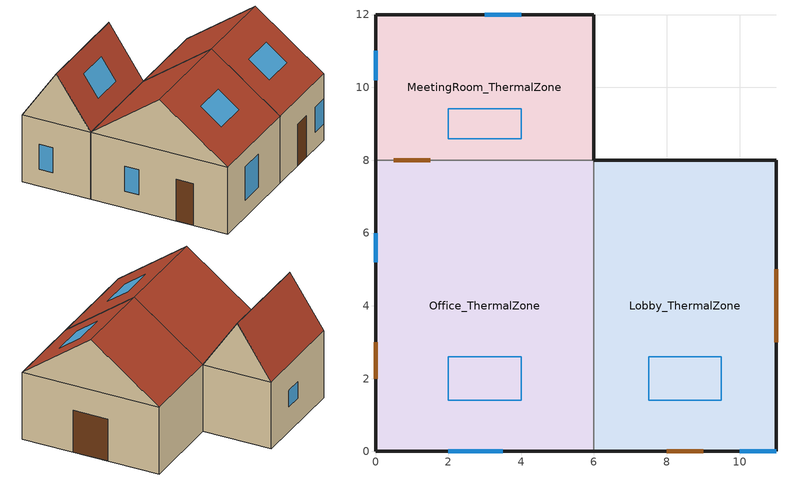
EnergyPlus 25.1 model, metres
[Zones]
Lobby_ThermalZone
 floor ground (Const_Composite_2x4_Wood_Stud_R11__3_Composite_2x4_Wood_Stud_R11__2_Composite_2x4_Wood_Stud_R11__1): 6,8 11,8 11,0 6,0 z0
 wall outside (Const_Composite_2x4_Wood_Stud_R11__3_Composite_2x4_Wood_Stud_R11__2_Composite_2x4_Wood_Stud_R11__1): 11,0,4 11,8,4 11,4,7
 wall outside (Const_M01_100mm_brick_I02_50mm_insulation_board_F04_Wall_air_space_resistance_G01a_19mm_gypsum_board): 11,0 11,8 6,8 z0:4
 wall outside (Const_M01_100mm_brick_I02_50mm_insulation_board): 6,0 11,0 z0:4
 wall to Office_ThermalZone (Const_Composite_2x4_Wood_Stud_R11__3_Composite_2x4_Wood_Stud_R11__2_Composite_2x4_Wood_Stud_R11__1): 6,4,7 6,8,4 6,0,4
 wall to Office_ThermalZone (Const_M01_100mm_brick_I02_50mm_insulation_board_F04_Wall_air_space_resistance_G01a_19mm_gypsum_board): 6,8 6,0 z0:4
 window (Const_CLEAR_3MM_AIR_13MM_CLEAR_3MM): 10,0 11,0 z1:2.5
 door (Const_M01_100mm_brick_I02_50mm_insulation_board_F04_Wall_air_space_resistance_G01a_19mm_gypsum_board): 11,3 11,5 / 8,0 9,0 z0:2.5
 roof outside (Const_Composite_2x4_Wood_Stud_R11__3_Composite_2x4_Wood_Stud_R11__2_Composite_2x4_Wood_Stud_R11__1): 11,8,4 6,8,4 6,4,7 11,4,7; 6,0,4 11,0,4 11,4,7 6,4,7
 skylight (Const_CLEAR_3MM_AIR_13MM_CLEAR_3MM): 7.5,1.4,5.05 9.5,1.4,5.05 9.5,2.6,5.95 7.5,2.6,5.95
MeetingRoom_ThermalZone
 floor ground (Const_Composite_2x4_Wood_Stud_R11__3_Composite_2x4_Wood_Stud_R11__2_Composite_2x4_Wood_Stud_R11__1): 0,12 6,12 6,8 0,8 z0
 wall outside (Const_M11_100mm_lightweight_concrete_F05_Ceiling_air_space_resistance_F16_Acoustic_tile): 6,8,4 6,12,4 6,10,7; 0,12,4 0,8,4 0,10,7
 wall outside (Const_M01_100mm_brick_I02_50mm_insulation_board_F04_Wall_air_space_resistance_G01a_19mm_gypsum_board): 6,8 6,12 / 0,12 0,8 z0:4
 wall outside (Const_M01_100mm_brick_I02_50mm_insulation_board): 6,12 0,12 z0:4
 wall to Office_ThermalZone (Const_M01_100mm_brick_I02_50mm_insulation_board): 0,8 6,8 z0:4
 window (Const_CLEAR_3MM): 4,12 3,12 z1.5:2.5; 0,11 0,10.2 z1:2.5
 door inside (Const_M01_100mm_brick_I02_50mm_insulation_board_F04_Wall_air_space_resistance_G01a_19mm_gypsum_board): 0.5,8 1.5,8 z0:2.5
 roof outside (Const_M11_100mm_lightweight_concrete_F05_Ceiling_air_space_resistance_F16_Acoustic_tile): 6,12,4 0,12,4 0,10,7 6,10,7; 0,8,4 6,8,4 6,10,7 0,10,7
 skylight (Const_CLEAR_3MM): 2,8.58,4.88 4,8.58,4.88 4,9.42,6.12 2,9.42,6.12
Office_ThermalZone
 floor ground (Const_Composite_2x4_Wood_Stud_R11__3_Composite_2x4_Wood_Stud_R11__2_Composite_2x4_Wood_Stud_R11__1): 0,8 6,8 6,0 0,0 z0
 wall outside (Const_Composite_2x4_Wood_Stud_R11__3_Composite_2x4_Wood_Stud_R11__2_Composite_2x4_Wood_Stud_R11__1): 0,8,4 0,0,4 0,4,7
 wall outside (Const_M01_100mm_brick_I02_50mm_insulation_board): 0,0 6,0 z0:4
 wall outside (Const_M01_100mm_brick_I02_50mm_insulation_board_F04_Wall_air_space_resistance_G01a_19mm_gypsum_board): 0,8 0,0 z0:4
 window (Const_CLEAR_3MM_AIR_13MM_CLEAR_3MM): 2,0 3.5,0 z1:3; 0,6 0,5.2 z1:2.5
 door (Const_M01_100mm_brick_I02_50mm_insulation_board_F04_Wall_air_space_resistance_G01a_19mm_gypsum_board): 0,3 0,2 z0:2.5
 roof outside (Const_Composite_2x4_Wood_Stud_R11__3_Composite_2x4_Wood_Stud_R11__2_Composite_2x4_Wood_Stud_R11__1): 6,8,4 0,8,4 0,4,7 6,4,7; 0,0,4 6,0,4 6,4,7 0,4,7
 skylight (Const_CLEAR_3MM_AIR_13MM_CLEAR_3MM): 2,1.4,5.05 4,1.4,5.05 4,2.6,5.95 2,2.6,5.95
[Building]
Building 1
[Site:Location]
CHICAGO_IL_USA TMY2-94846: 41.78, -87.75, -6, 190
[SizingPeriod:DesignDay]
CHICAGO_IL_USA Cooling .4% Conditions DB=>MWB: 7, 21, SummerDesignDay, 32.8, 10.9, Wetbulb, 23.6, 99063.21, 0, 0, No, No, No, ASHRAEClearSky, 1
CHICAGO_IL_USA Heating 99.6% Conditions: 1, 21, WinterDesignDay, -21.2, 0, Wetbulb, -21.2, 99063.21, 4.6, 270, No, No, No, ASHRAEClearSky, 0
[Site:GroundTemperature:BuildingSurface]
18.3, 18.2, 18.3, 18.4, 20.1, 22, 22.3, 22.5, 22.5, 20.7, 18.9, 18.5
[Material] Thermal Absorptance=0.9; Solar Absorptance=0.7; Visible Absorptance=0.7
Name | Roughness | Thickness {m} | Conductivity {W/m-K} | Density {kg/m3} | Specific Heat {J/kg-K}
Composite 2x4 Wood Stud R11 #1 | Smooth | 0.019 | 0.186 | 640 | 1048
Composite 2x4 Wood Stud R11 #2 | Smooth | 0.083 | 0.049 | 119.63 | 1048
Composite 2x4 Wood Stud R11 #3 | Smooth | 0.025 | 0.124 | 508.45 | 1048
F16 Acoustic tile | MediumSmooth | 0.0191 | 0.06 | 368 | 590
G01a 19mm gypsum board | MediumSmooth | 0.019 | 0.16 | 800 | 1090
I02 50mm insulation board | MediumRough | 0.0508 | 0.03 | 43 | 1210
M01 100mm brick | MediumRough | 0.1016 | 0.89 | 1920 | 790
M11 100mm lightweight concrete | MediumRough | 0.1016 | 0.53 | 1280 | 840
[Material:AirGap]
Name | Thermal Resistance {m2-K/W}
F04 Wall air space resistance | 0.15
F05 Ceiling air space resistance | 0.18
[WindowMaterial:Gas]
AIR 13MM: Gas Type=Air; Thickness {m}=0.0127
[WindowMaterial:Glazing]
CLEAR 3MM: Optical Data Type=SpectralAverage; Thickness {m}=0.003; Solar Transmittance at Normal Incidence=0.837; Front Side Solar Reflectance at Normal Incidence=0.075; Back Side Solar Reflectance at Normal Incidence=0.075; Visible Transmittance at Normal Incidence=0.898; Front Side Visible Reflectance at Normal Incidence=0.081; Back Side Visible Reflectance at Normal Incidence=0.081; Infrared Transmittance at Normal Incidence=0; Front Side Infrared Hemispherical Emissivity=0.84; Back Side Infrared Hemispherical Emissivity=0.84; Conductivity {W/m-K}=0.9
[Construction]
Const_CLEAR_3MM: CLEAR 3MM
Const_CLEAR_3MM_AIR_13MM_CLEAR_3MM: CLEAR 3MM, AIR 13MM, CLEAR 3MM
Const_Composite_2x4_Wood_Stud_R11__3_Composite_2x4_Wood_Stud_R11__2_Composite_2x4_Wood_Stud_R11__1: Composite 2x4 Wood Stud R11 #3, Composite 2x4 Wood Stud R11 #2, Composite 2x4 Wood Stud R11 #1
Const_M01_100mm_brick_I02_50mm_insulation_board: M01 100mm brick, I02 50mm insulation board
Const_M01_100mm_brick_I02_50mm_insulation_board_F04_Wall_air_space_resistance_G01a_19mm_gypsum_board: M01 100mm brick, I02 50mm insulation board, F04 Wall air space resistance, G01a 19mm gypsum board
Const_M11_100mm_lightweight_concrete_F05_Ceiling_air_space_resistance_F16_Acoustic_tile: M11 100mm lightweight concrete, F05 Ceiling air space resistance, F16 Acoustic tile
[Zone] Multiplier=1; Part of Total Floor Area=Yes
Lobby_ThermalZone; MeetingRoom_ThermalZone; Office_ThermalZone
[Space]
Name | Zone
Lobby | Lobby_ThermalZone
MeetingRoom | MeetingRoom_ThermalZone
Office | Office_ThermalZone
[Lights] Schedule=LIGHTING_SCH; Design Level Calculation Method=Watts/Area; Watts per Floor Area {W/m2}=6; Fraction Replaceable=1
Name | Zone or ZoneList or Space or SpaceList
Lobby_Lights | Lobby
MeetingRoom_Lights | MeetingRoom
Office_Lights | Office
[People] Number of People Schedule=OCCUPANCY_SCH; Number of People Calculation Method=Area/Person; Floor Area per Person {m2/person}=30; Fraction Radiant=0.3; Activity Level Schedule=ACTIVITY_LEVEL_SCH
Name | Zone or ZoneList or Space or SpaceList
Lobby_People | Lobby
MeetingRoom_People | MeetingRoom
Office_People | Office
[ElectricEquipment] Schedule=EQUIPMENT_SCH; Design Level Calculation Method=Watts/Area; Watts per Floor Area {W/m2}=45.8
Name | Zone or ZoneList or Space or SpaceList
Lobby_Equip | Lobby
MeetingRoom_Equip | MeetingRoom
Office_Equip | Office
[ZoneInfiltration:DesignFlowRate] Design Flow Rate Calculation Method=AirChanges/Hour; Air Changes per Hour {1/hr}=0.5; Density Basis=Outdoor
Name | Zone or ZoneList or Space or SpaceList
Lobby_Infiltration | Lobby
MeetingRoom_Infiltration | MeetingRoom
Office_Infiltration | Office
[ZoneControl:Thermostat] Temperature Difference Between Cutout And Setpoint {deltaC}=0
Name | Zone or ZoneList | Control Type Schedule | Control 1
Lobby_ThermalZone Thermostat | Lobby_ThermalZone | Lobby_ThermalZone Thermostat Schedule | Thermostat Setpoint Dual Setpoint 3
MeetingRoom_ThermalZone Thermostat | MeetingRoom_ThermalZone | MeetingRoom_ThermalZone Thermostat Schedule | Thermostat Setpoint Dual Setpoint 2
Office_ThermalZone Thermostat | Office_ThermalZone | Office_ThermalZone Thermostat Schedule | Thermostat Setpoint Dual Setpoint 1
[ThermostatSetpoint:DualSetpoint] Heating Setpoint Temperature Schedule=HEATING_SETPOINT_SCH; Cooling Setpoint Temperature Schedule=COOLING_SETPOINT_SCH
Thermostat Setpoint Dual Setpoint 3; Thermostat Setpoint Dual Setpoint 2; Thermostat Setpoint Dual Setpoint 1
[ZoneHVAC:PackagedTerminalHeatPump] Availability Schedule=Always On Discrete; Cooling Supply Air Flow Rate {m3/s}=Autosize; Heating Supply Air Flow Rate {m3/s}=Autosize; No Load Supply Air Flow Rate {m3/s}=Autosize; No Load Supply Air Flow Rate Control Set To Low Speed=Yes; Cooling Outdoor Air Flow Rate {m3/s}=Autosize; Heating Outdoor Air Flow Rate {m3/s}=Autosize; No Load Outdoor Air Flow Rate {m3/s}=Autosize; Heating Convergence Tolerance=0.001; Cooling Convergence Tolerance=0.001; Maximum Supply Air Temperature from Supplemental Heater {C}=Autosize; Maximum Outdoor Dry-Bulb Temperature for Supplemental Heater Operation {C}=21; Fan Placement=DrawThrough; Supply Air Fan Operating Mode Schedule=Always On Discrete
Name | Supply Air Fan | Heating Coil | Cooling Coil | Supplemental Heating Coil
Lobby_PSZ_AC | Fan Constant Volume 3 | Coil Heating DX Single Speed 3 | Coil Cooling DX Single Speed 3 | Coil Heating Electric 3
MeetingRoom_PSZ_AC | Fan Constant Volume 2 | Coil Heating DX Single Speed 2 | Coil Cooling DX Single Speed 2 | Coil Heating Electric 2
Office_PSZ_AC | Fan Constant Volume 1 | Coil Heating DX Single Speed 1 | Coil Cooling DX Single Speed 1 | Coil Heating Electric 1
[Fan:ConstantVolume] Availability Schedule=Always On Discrete; Fan Total Efficiency=0.7; Pressure Rise {Pa}=250; Maximum Flow Rate {m3/s}=AutoSize; Motor Efficiency=0.9; Motor In Airstream Fraction=1
Fan Constant Volume 3; Fan Constant Volume 2; Fan Constant Volume 1
[Coil:Heating:DX:SingleSpeed] Availability Schedule=Always On Discrete; Gross Rated Heating Capacity {W}=Autosize; Gross Rated Heating COP {W/W}=5; Rated Air Flow Rate {m3/s}=Autosize; Rated Supply Fan Power Per Volume Flow Rate 2017 {W/(m3/s)}=773.3; Rated Supply Fan Power Per Volume Flow Rate 2023 {W/(m3/s)}=934.4; Minimum Outdoor Dry-Bulb Temperature for Compressor Operation {C}=-8; Maximum Outdoor Dry-Bulb Temperature for Defrost Operation {C}=5; Crankcase Heater Capacity {W}=0; Maximum Outdoor Dry-Bulb Temperature for Crankcase Heater Operation {C}=10; Defrost Strategy=Resistive; Defrost Control=Timed; Defrost Time Period Fraction=0.166667; Resistive Defrost Heater Capacity {W}=2000
Name | Heating Capacity Function of Temperature Curve | Heating Capacity Function of Flow Fraction Curve | Energy Input Ratio Function of Temperature Curve | Energy Input Ratio Function of Flow Fraction Curve | Part Load Fraction Correlation Curve
Coil Heating DX Single Speed 3 | Curve Cubic 7 | Curve Cubic 8 | Curve Cubic 9 | Curve Quadratic 14 | Curve Quadratic 15
Coil Heating DX Single Speed 2 | Curve Cubic 4 | Curve Cubic 5 | Curve Cubic 6 | Curve Quadratic 9 | Curve Quadratic 10
Coil Heating DX Single Speed 1 | Curve Cubic 1 | Curve Cubic 2 | Curve Cubic 3 | Curve Quadratic 4 | Curve Quadratic 5
[Coil:Cooling:DX:SingleSpeed] Availability Schedule=Always On Discrete; Gross Rated Total Cooling Capacity {W}=Autosize; Gross Rated Sensible Heat Ratio=Autosize; Gross Rated Cooling COP {W/W}=3; Rated Air Flow Rate {m3/s}=Autosize; Rated Evaporator Fan Power Per Volume Flow Rate 2017 {W/(m3/s)}=773.3; Rated Evaporator Fan Power Per Volume Flow Rate 2023 {W/(m3/s)}=934.4; Minimum Outdoor Dry-Bulb Temperature for Compressor Operation {C}=-25; Nominal Time for Condensate Removal to Begin {s}=0; Ratio of Initial Moisture Evaporation Rate and Steady State Latent Capacity=0; Maximum Cycling Rate {cycles/hr}=0; Latent Capacity Time Constant {s}=0; Condenser Type=AirCooled; Evaporative Condenser Effectiveness=0.9; Evaporative Condenser Air Flow Rate {m3/s}=Autosize; Evaporative Condenser Pump Rated Power Consumption {W}=Autosize; Crankcase Heater Capacity {W}=0; Maximum Outdoor Dry-Bulb Temperature for Crankcase Heater Operation {C}=10; Basin Heater Capacity {W/K}=0; Basin Heater Setpoint Temperature {C}=2
Name | Total Cooling Capacity Function of Temperature Curve | Total Cooling Capacity Function of Flow Fraction Curve | Energy Input Ratio Function of Temperature Curve | Energy Input Ratio Function of Flow Fraction Curve | Part Load Fraction Correlation Curve
Coil Cooling DX Single Speed 3 | Curve Biquadratic 5 | Curve Quadratic 11 | Curve Biquadratic 6 | Curve Quadratic 12 | Curve Quadratic 13
Coil Cooling DX Single Speed 2 | Curve Biquadratic 3 | Curve Quadratic 6 | Curve Biquadratic 4 | Curve Quadratic 7 | Curve Quadratic 8
Coil Cooling DX Single Speed 1 | Curve Biquadratic 1 | Curve Quadratic 1 | Curve Biquadratic 2 | Curve Quadratic 2 | Curve Quadratic 3
[Coil:Heating:Electric] Availability Schedule=Always On Discrete; Efficiency=1; Nominal Capacity {W}=Autosize
Coil Heating Electric 3; Coil Heating Electric 2; Coil Heating Electric 1
[Zone equipment]
Lobby_ThermalZone: Lobby_PSZ_AC
MeetingRoom_ThermalZone: MeetingRoom_PSZ_AC
Office_ThermalZone: Office_PSZ_AC
[DesignSpecification:OutdoorAir] Outdoor Air Method=Sum; Outdoor Air Flow per Person {m3/s-person}=0; Outdoor Air Flow per Zone Floor Area {m3/s-m2}=0; Outdoor Air Flow per Zone {m3/s}=0; Outdoor Air Flow Air Changes per Hour {1/hr}=0
Name | Outdoor Air Schedule | Outdoor Air Schedule Name                                       !- Maximum Number of HVAC Sizing Simulation Passes                                   !- Cooling Sizing Factor
Lobby_OutdoorAir; MeetingRoom_OutdoorAir | OCCUPANCY_SCH
Office_OutdoorAir |  | OCCUPANCY_SCH
[Sizing:Zone] Zone Cooling Design Supply Air Temperature Input Method=SupplyAirTemperature; Zone Cooling Design Supply Air Temperature {C}=12; Zone Heating Design Supply Air Temperature Input Method=SupplyAirTemperature; Zone Heating Design Supply Air Temperature {C}=50; Zone Cooling Design Supply Air Humidity Ratio {kgWater/kgDryAir}=0.008; Zone Heating Design Supply Air Humidity Ratio {kgWater/kgDryAir}=0.008; Zone Heating Sizing Factor=1.2; Zone Cooling Sizing Factor=1.2
Name | Design Specification Outdoor Air Object
Office_ThermalZone | Office_OutdoorAir
MeetingRoom_ThermalZone | MeetingRoom_OutdoorAir
Lobby_ThermalZone | Lobby_OutdoorAir
[Schedule:Day:Interval]
LIGHTING_SCH_DefaultDay: No, 08:00, 0, 18:00, 1, 24:00, 0
LIGHTING_SCH_WeekendDay; OCCUPANCY_SCH_WeekendDay: No, 24:00, 0
OCCUPANCY_SCH_DefaultDay: No, 09:00, 0, 17:00, 1, 24:00, 0
EQUIPMENT_SCH_DefaultDay; EQUIPMENT_SCH_WeekendDay: No, 24:00, 1
HEATING_SETPOINT_SCH_DefaultDay; HEATING_SETPOINT_SCH_WeekendDay: No, 24:00, 21
COOLING_SETPOINT_SCH_DefaultDay; COOLING_SETPOINT_SCH_WeekendDay: No, 24:00, 24
[Schedule:Week:Daily]
LIGHTING_SCH Week Rule - Jan1-Jan3: LIGHTING_SCH_DefaultDay, LIGHTING_SCH_DefaultDay, LIGHTING_SCH_DefaultDay, LIGHTING_SCH_DefaultDay, LIGHTING_SCH_DefaultDay, LIGHTING_SCH_DefaultDay, LIGHTING_SCH_WeekendDay, LIGHTING_SCH_DefaultDay, LIGHTING_SCH_DefaultDay, LIGHTING_SCH_DefaultDay, LIGHTING_SCH_DefaultDay, LIGHTING_SCH_DefaultDay
LIGHTING_SCH Week Rule - Jan4-Dec31: LIGHTING_SCH_WeekendDay, LIGHTING_SCH_DefaultDay, LIGHTING_SCH_DefaultDay, LIGHTING_SCH_DefaultDay, LIGHTING_SCH_DefaultDay, LIGHTING_SCH_DefaultDay, LIGHTING_SCH_WeekendDay, LIGHTING_SCH_DefaultDay, LIGHTING_SCH_DefaultDay, LIGHTING_SCH_DefaultDay, LIGHTING_SCH_DefaultDay, LIGHTING_SCH_DefaultDay
OCCUPANCY_SCH Week Rule - Jan1-Jan3: OCCUPANCY_SCH_DefaultDay, OCCUPANCY_SCH_DefaultDay, OCCUPANCY_SCH_DefaultDay, OCCUPANCY_SCH_DefaultDay, OCCUPANCY_SCH_DefaultDay, OCCUPANCY_SCH_DefaultDay, OCCUPANCY_SCH_WeekendDay, OCCUPANCY_SCH_DefaultDay, OCCUPANCY_SCH_DefaultDay, OCCUPANCY_SCH_DefaultDay, OCCUPANCY_SCH_DefaultDay, OCCUPANCY_SCH_DefaultDay
OCCUPANCY_SCH Week Rule - Jan4-Dec31: OCCUPANCY_SCH_WeekendDay, OCCUPANCY_SCH_DefaultDay, OCCUPANCY_SCH_DefaultDay, OCCUPANCY_SCH_DefaultDay, OCCUPANCY_SCH_DefaultDay, OCCUPANCY_SCH_DefaultDay, OCCUPANCY_SCH_WeekendDay, OCCUPANCY_SCH_DefaultDay, OCCUPANCY_SCH_DefaultDay, OCCUPANCY_SCH_DefaultDay, OCCUPANCY_SCH_DefaultDay, OCCUPANCY_SCH_DefaultDay
EQUIPMENT_SCH Week Rule - Jan1-Jan3: EQUIPMENT_SCH_DefaultDay, EQUIPMENT_SCH_DefaultDay, EQUIPMENT_SCH_DefaultDay, EQUIPMENT_SCH_DefaultDay, EQUIPMENT_SCH_DefaultDay, EQUIPMENT_SCH_DefaultDay, EQUIPMENT_SCH_WeekendDay, EQUIPMENT_SCH_DefaultDay, EQUIPMENT_SCH_DefaultDay, EQUIPMENT_SCH_DefaultDay, EQUIPMENT_SCH_DefaultDay, EQUIPMENT_SCH_DefaultDay
EQUIPMENT_SCH Week Rule - Jan4-Dec31: EQUIPMENT_SCH_WeekendDay, EQUIPMENT_SCH_DefaultDay, EQUIPMENT_SCH_DefaultDay, EQUIPMENT_SCH_DefaultDay, EQUIPMENT_SCH_DefaultDay, EQUIPMENT_SCH_DefaultDay, EQUIPMENT_SCH_WeekendDay, EQUIPMENT_SCH_DefaultDay, EQUIPMENT_SCH_DefaultDay, EQUIPMENT_SCH_DefaultDay, EQUIPMENT_SCH_DefaultDay, EQUIPMENT_SCH_DefaultDay
HEATING_SETPOINT_SCH Week Rule - Jan1-Jan3: HEATING_SETPOINT_SCH_DefaultDay, HEATING_SETPOINT_SCH_DefaultDay, HEATING_SETPOINT_SCH_DefaultDay, HEATING_SETPOINT_SCH_DefaultDay, HEATING_SETPOINT_SCH_DefaultDay, HEATING_SETPOINT_SCH_DefaultDay, HEATING_SETPOINT_SCH_WeekendDay, HEATING_SETPOINT_SCH_DefaultDay, HEATING_SETPOINT_SCH_DefaultDay, HEATING_SETPOINT_SCH_DefaultDay, HEATING_SETPOINT_SCH_DefaultDay, HEATING_SETPOINT_SCH_DefaultDay
HEATING_SETPOINT_SCH Week Rule - Jan4-Dec31: HEATING_SETPOINT_SCH_WeekendDay, HEATING_SETPOINT_SCH_DefaultDay, HEATING_SETPOINT_SCH_DefaultDay, HEATING_SETPOINT_SCH_DefaultDay, HEATING_SETPOINT_SCH_DefaultDay, HEATING_SETPOINT_SCH_DefaultDay, HEATING_SETPOINT_SCH_WeekendDay, HEATING_SETPOINT_SCH_DefaultDay, HEATING_SETPOINT_SCH_DefaultDay, HEATING_SETPOINT_SCH_DefaultDay, HEATING_SETPOINT_SCH_DefaultDay, HEATING_SETPOINT_SCH_DefaultDay
COOLING_SETPOINT_SCH Week Rule - Jan1-Jan3: COOLING_SETPOINT_SCH_DefaultDay, COOLING_SETPOINT_SCH_DefaultDay, COOLING_SETPOINT_SCH_DefaultDay, COOLING_SETPOINT_SCH_DefaultDay, COOLING_SETPOINT_SCH_DefaultDay, COOLING_SETPOINT_SCH_DefaultDay, COOLING_SETPOINT_SCH_WeekendDay, COOLING_SETPOINT_SCH_DefaultDay, COOLING_SETPOINT_SCH_DefaultDay, COOLING_SETPOINT_SCH_DefaultDay, COOLING_SETPOINT_SCH_DefaultDay, COOLING_SETPOINT_SCH_DefaultDay
COOLING_SETPOINT_SCH Week Rule - Jan4-Dec31: COOLING_SETPOINT_SCH_WeekendDay, COOLING_SETPOINT_SCH_DefaultDay, COOLING_SETPOINT_SCH_DefaultDay, COOLING_SETPOINT_SCH_DefaultDay, COOLING_SETPOINT_SCH_DefaultDay, COOLING_SETPOINT_SCH_DefaultDay, COOLING_SETPOINT_SCH_WeekendDay, COOLING_SETPOINT_SCH_DefaultDay, COOLING_SETPOINT_SCH_DefaultDay, COOLING_SETPOINT_SCH_DefaultDay, COOLING_SETPOINT_SCH_DefaultDay, COOLING_SETPOINT_SCH_DefaultDay
[Schedule:Year]
LIGHTING_SCH: LIGHTING_SCH Week Rule - Jan1-Jan3, 1, 1, 1, 3, LIGHTING_SCH Week Rule - Jan4-Dec31, 1, 4, 12, 31
OCCUPANCY_SCH: OCCUPANCY_SCH Week Rule - Jan1-Jan3, 1, 1, 1, 3, OCCUPANCY_SCH Week Rule - Jan4-Dec31, 1, 4, 12, 31
EQUIPMENT_SCH: EQUIPMENT_SCH Week Rule - Jan1-Jan3, 1, 1, 1, 3, EQUIPMENT_SCH Week Rule - Jan4-Dec31, 1, 4, 12, 31
HEATING_SETPOINT_SCH: HEATING_SETPOINT_SCH Week Rule - Jan1-Jan3, 1, 1, 1, 3, HEATING_SETPOINT_SCH Week Rule - Jan4-Dec31, 1, 4, 12, 31
COOLING_SETPOINT_SCH: COOLING_SETPOINT_SCH Week Rule - Jan1-Jan3, 1, 1, 1, 3, COOLING_SETPOINT_SCH Week Rule - Jan4-Dec31, 1, 4, 12, 31
[Schedule:Constant]
Name | Hourly Value
ACTIVITY_LEVEL_SCH | 120
Always On Discrete | 1
[Schedule:Compact]
Lobby_ThermalZone Thermostat Schedule; MeetingRoom_ThermalZone Thermostat Schedule; Office_ThermalZone Thermostat Schedule: Through: 12/31, For: AllDays, Until: 24:00, 4
[Curve:Cubic]
Name | Coefficient1 Constant | Coefficient2 x | Coefficient3 x**2 | Coefficient4 x**3 | Minimum Value of x {BasedOnField A2} | Maximum Value of x {BasedOnField A2}
Curve Cubic 7; Curve Cubic 4; Curve Cubic 1 | 0.758746 | 0.027626 | 0.000148716 | 3.4992e-06 | -20 | 20
Curve Cubic 8; Curve Cubic 5; Curve Cubic 2 | 0.84 | 0.16 | 0 | 0 | 0.5 | 1.5
Curve Cubic 9; Curve Cubic 6; Curve Cubic 3 | 1.19248 | -0.0300438 | 0.00103745 | -2.3328e-05 | -20 | 20
[Curve:Quadratic]
Name | Coefficient1 Constant | Coefficient2 x | Coefficient3 x**2 | Minimum Value of x {BasedOnField A2} | Maximum Value of x {BasedOnField A2}
Curve Quadratic 14; Curve Quadratic 9; Curve Quadratic 4 | 1.3824 | -0.4336 | 0.0512 | 0 | 1
Curve Quadratic 15; Curve Quadratic 10; Curve Quadratic 5 | 0.75 | 0.25 | 0 | 0 | 1
Curve Quadratic 11; Curve Quadratic 6; Curve Quadratic 1 | 0.8 | 0.2 | 0 | 0.5 | 1.5
Curve Quadratic 12; Curve Quadratic 7; Curve Quadratic 2 | 1.1552 | -0.1808 | 0.0256 | 0.5 | 1.5
Curve Quadratic 13; Curve Quadratic 8; Curve Quadratic 3 | 0.85 | 0.15 | 0 | 0 | 1
[Curve:Biquadratic] Minimum Value of x {BasedOnField A2}=17; Maximum Value of x {BasedOnField A2}=22; Minimum Value of y {BasedOnField A3}=13; Maximum Value of y {BasedOnField A3}=46
Name | Coefficient1 Constant | Coefficient2 x | Coefficient3 x**2 | Coefficient4 y | Coefficient5 y**2 | Coefficient6 x*y
Curve Biquadratic 5; Curve Biquadratic 3; Curve Biquadratic 1 | 0.942588 | 0.00954335 | 0.00068377 | -0.0110427 | 5.249e-06 | -9.72e-06
Curve Biquadratic 6; Curve Biquadratic 4; Curve Biquadratic 2 | 0.342414 | 0.034885 | -0.0006237 | 0.00497722 | 0.000437951 | -0.000728028
